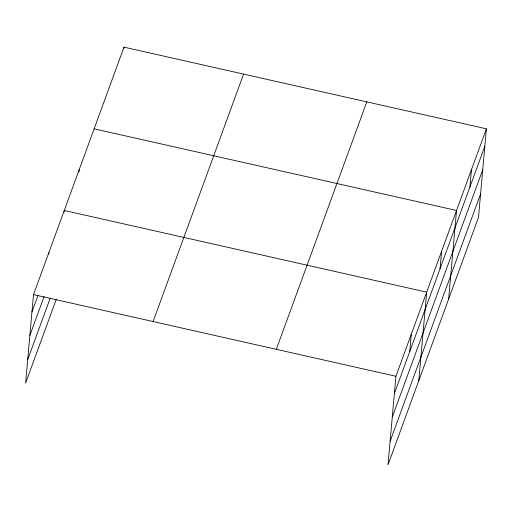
<?xml version="1.0" encoding="UTF-8"?>
<svg xmlns="http://www.w3.org/2000/svg" width="512" height="512" viewBox="0 0 512 512"><rect width="100%" height="100%" fill="white"/><g stroke="black" fill="none" stroke-linecap="round" stroke-linejoin="round"><path stroke-width="0.77" d="M486.4 128.813L395.917 376.269L388.006 464.838L478.496 217.389L486.4 128.813L123.994 47.162L33.504 294.611L25.6 383.187L56.365 299.053M48.749 254.125L48.89 252.544M64.128 212.058L64.269 210.483L426.682 292.134L418.778 380.704M78.989 172.019L79.2 169.651M123.853 48.736L123.994 47.162M409.747 351.546L411.296 334.202M440.064 268.653L441.606 251.302M448.634 299.046L456.538 210.477L94.131 128.819M469.92 186.995L471.469 169.645M31.955 311.962L37.997 295.437M29.856 335.469L44.141 296.403M27.699 359.68L50.221 298.086M153.101 321.562L243.584 74.106M276.32 349.318L366.803 101.869M394.368 393.613L484.851 146.163M392.269 417.12L482.752 169.664M390.106 441.338L480.595 193.882M33.504 294.611L395.917 376.269"/></g></svg>
